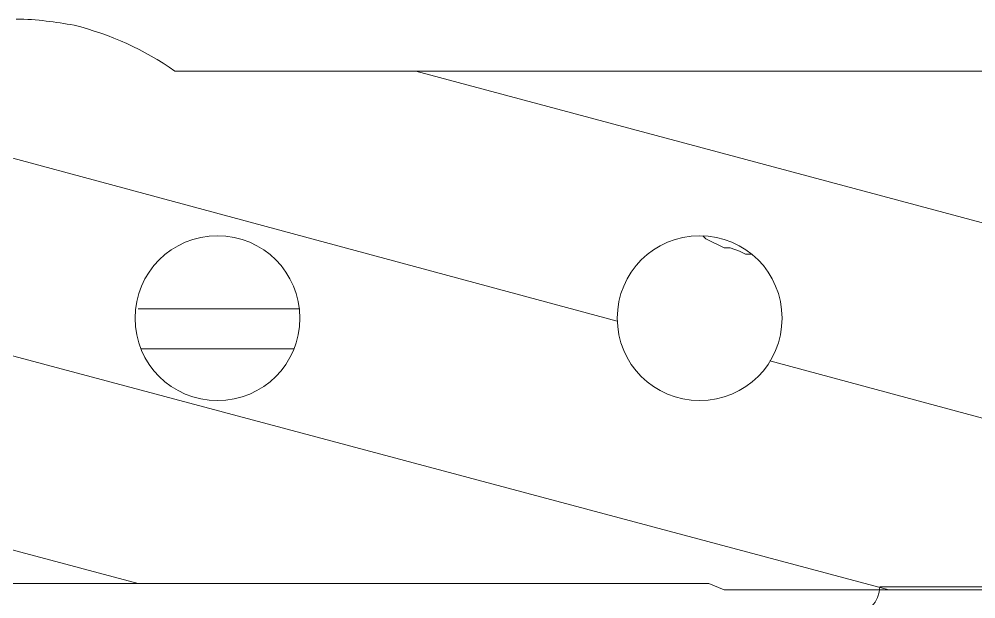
# Model space of a CAD drawing. Header units: millimetres. Extents: x 25083 to 52777, y 24772 to 45779.
# Drawn here: x 46446.4 to 46562.8, y 38760.3 to 38830.9 of the extents above; entities that cross this region are included whole.
import ezdxf

# ---------------------------------------------------------------- set-up
doc = ezdxf.new("R2010")
doc.units = ezdxf.units.MM

# ---------------------------------------------------------------- blocks, each defined once
blk = doc.blocks.new('zw$F4C5')
at = {"color": 7, "lineweight": 0}
for points in [[(272.58, 362.82), (408.87, 326.05)], [(384.36, 356.5), (520.27, 320.11)], [(210.19, 331.62), (350.56, 294.12)], [(309.71, 328.65), (441.92, 293.37)], [(427.43, 321.23), (522.5, 295.6)]]:
    blk.add_lwpolyline(points, dxfattribs=at)
at = {"color": 7, "lineweight": 5}
for points in [[(355.02, 356.5), (967.02, 356.5)], [(425.21, 334.22), (424.46, 334.22), (423.72, 334.59), (422.61, 334.97), (421.86, 334.97), (419.64, 336.08), (419.26, 336.45)], [(370.24, 327.54), (350.56, 327.54)], [(350.93, 322.71), (369.5, 322.71)], [(330.14, 294.12), (419.64, 294.12)], [(421.86, 293.37), (420.01, 294.12)], [(440.8, 293.74), (461.6, 293.74)], [(461.23, 293.37), (422.61, 293.37)]]:
    blk.add_lwpolyline(points, dxfattribs=at)
for points in [[(342.76, 362.08), (340.54, 362.45), (338.31, 362.82), (335.71, 362.82)], [(355.02, 356.5), (351.31, 359.1), (347.22, 360.96), (342.76, 362.08)], [(420.01, 294.12), (420.01, 294.12), (420.01, 294.12), (419.64, 294.12)], [(437.46, 290.4), (439.32, 290.4), (440.8, 291.89), (440.8, 293.74)], [(421.86, 293.37), (422.24, 293.37), (422.24, 293.37), (422.61, 293.37)]]:
    blk.add_open_spline(points, degree=3, dxfattribs=at)
for points in [[(370.24, 326.42), (370.24, 331.99), (365.79, 336.45), (360.22, 336.45), (354.65, 336.45), (350.19, 331.99), (350.19, 326.42), (350.19, 320.85), (354.65, 316.4), (360.22, 316.4), (365.79, 316.4), (370.24, 320.85), (370.24, 326.42)], [(428.92, 326.42), (428.92, 331.99), (424.46, 336.45), (418.89, 336.45), (413.32, 336.45), (408.87, 331.99), (408.87, 326.42), (408.87, 320.85), (413.32, 316.4), (418.89, 316.4), (424.46, 316.4), (428.92, 320.85), (428.92, 326.42)]]:
    blk.add_open_spline(points, degree=3, knots=[0, 0, 0, 0, 1, 1, 1, 2, 2, 2, 3, 3, 3, 4, 4, 4, 4], dxfattribs=at)

msp = doc.modelspace()

# ---------------------------------------------------------------- block references
msp.add_blockref('zw$F4C5', (46110.278, 38468.039))

doc.saveas('drawing.dxf')
